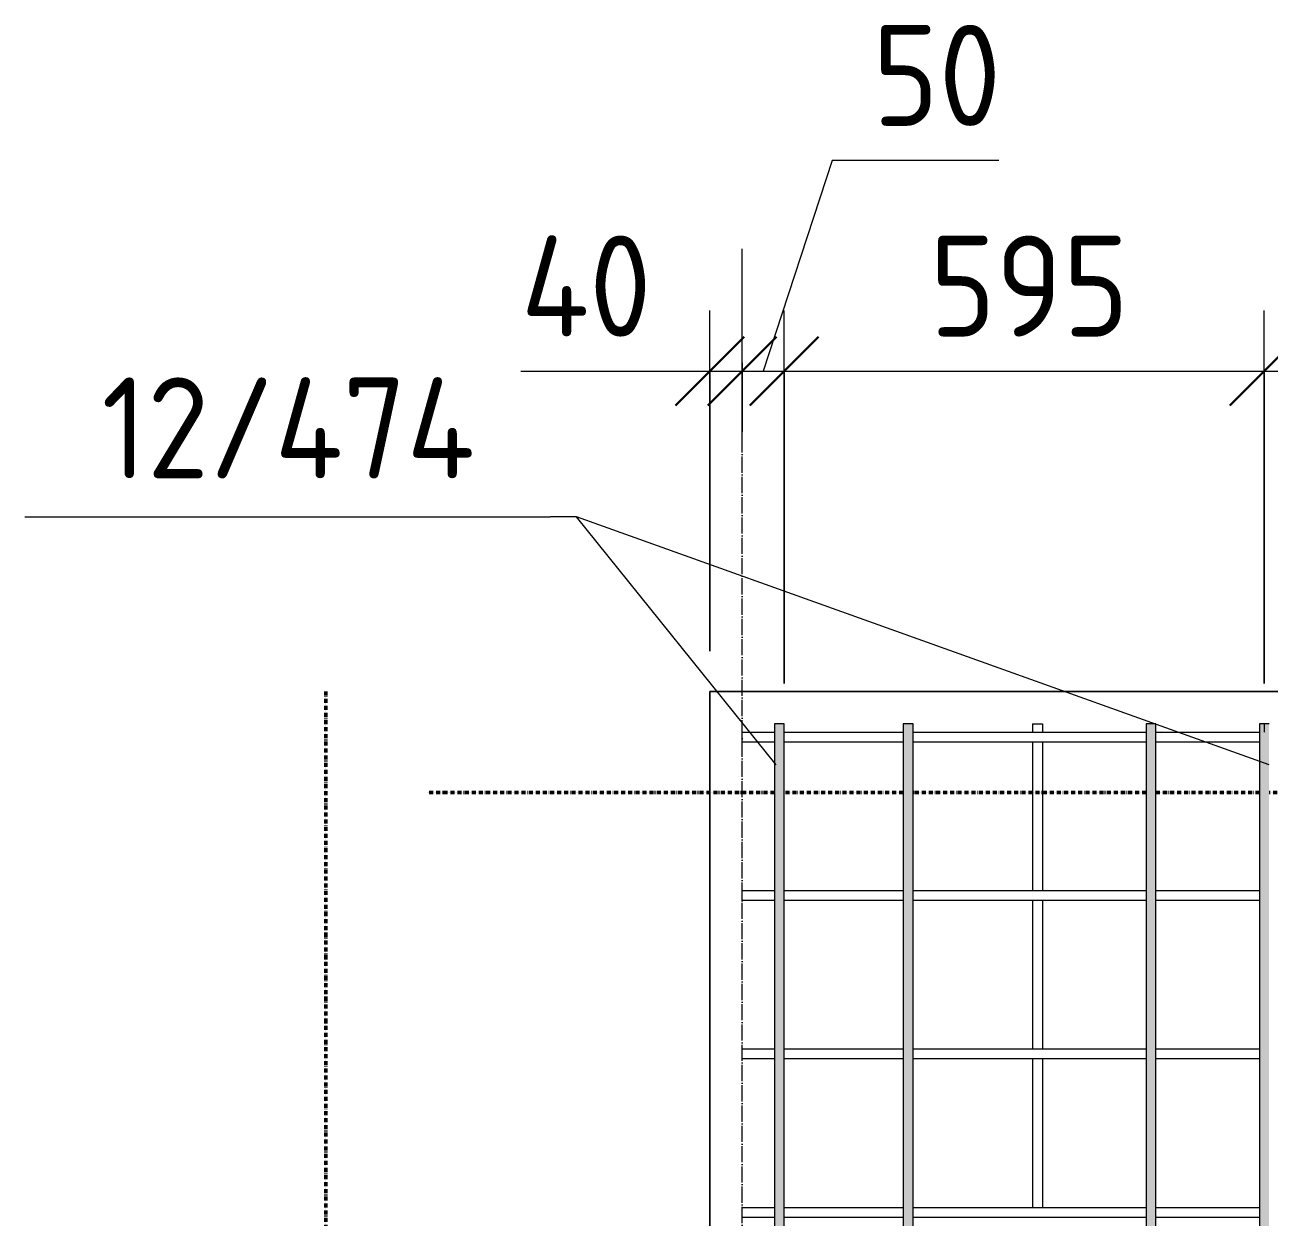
# Model space of a CAD drawing. Header units: millimetres. Extents: x 677 to 38046, y -1785 to 52249.
# Drawn here: x 24380 to 25919, y 50314 to 51790 of the extents above; entities that cross this region are included whole.
import ezdxf

# ---------------------------------------------------------------- set-up
doc = ezdxf.new("R2010")
doc.units = ezdxf.units.MM
doc.linetypes.add('02 Штрихпунктирная _20 мм_', pattern=[25, 20, -2.5, 0, -2.5])
doc.linetypes.add('03 Штрихпункт с 2 точками _5 мм_', pattern=[8.6, 5, -1.2, 0, -1.2, 0, -1.2])
for name, color, linetype, lineweight in [('AA_Dim', 7, 'Continuous', 9), ('AA_Dim-50', 7, 'Continuous', 9), ('AA_Linii', 7, 'Continuous', 9), ('AA_Oformlenie', 7, 'Continuous', 9), ('AA_Vinoska', 7, 'Continuous', 9), ('AF_Element', 7, '03 Штрихпункт с 2 точками _5 мм_', 50), ('AF_Element_Выпуски', 253, 'Continuous', 20), ('AF_Perekritie_Опалубка', 253, 'Continuous', 20), ('KR_Armatura_Tonkie', 7, 'Continuous', 20), ('Оси', 7, 'Continuous', 9)]:
    doc.layers.add(name, color=color, linetype=linetype, lineweight=lineweight)
doc.styles.add('ISOCPEUR_1', font='isocpeur.TTF', dxfattribs={"width": 0.9, "height": 125})
doc.dimstyles.new('05_Округл_5мм__прозр_', dxfattribs={"dimscale": 304.8, "dimtxt": 125.344371, "dimasz": 0.278871, "dimexe": 0.246063, "dimexo": 0.164042, "dimgap": 0.016404, "dimtad": 1, "dimdec": 0, "dimrnd": 5, "dimdsep": 46, "dimtxsty": 'ISOCPEUR_1', "dimblk1": 'OBLIQUE', "dimblk2": 'OBLIQUE', "dimsah": 1, "dimcen": 0.09, "dimdle": 0.246063, "dimazin": 0, "dimtfac": 1, "dimtdec": 4, "dimtix": 1, "dimtmove": 1, "dimatfit": 3, "dimfxl": 1, "dimtvp": 1, "dimtolj": 1, "dimtzin": 0, "dimlwd": 18, "dimlwe": 18, "dimarcsym": 2})
doc.dimstyles.new('05_Округл_5мм__прозр__1', dxfattribs={"dimscale": 304.8, "dimtxt": 125.344371, "dimasz": 0.278871, "dimexe": 0.246063, "dimexo": 0.164042, "dimgap": 0.016404, "dimtad": 1, "dimdec": 0, "dimrnd": 5, "dimdsep": 46, "dimtxsty": 'ISOCPEUR_1', "dimblk1": 'OBLIQUE', "dimblk2": 'OBLIQUE', "dimsah": 1, "dimcen": 0.09, "dimdle": 0.246063, "dimazin": 0, "dimtfac": 1, "dimtdec": 4, "dimtix": 1, "dimtmove": 0, "dimatfit": 3, "dimfxl": 1, "dimtvp": 1, "dimtolj": 1, "dimtzin": 0, "dimlwd": 18, "dimlwe": 18, "dimarcsym": 2})

# ---------------------------------------------------------------- blocks, each defined once
blk = doc.blocks.new('265_Выпуски из плиты П одной длины _ОбщМод_Линия_ - В2 _d12_ L1200_-3863949-Схема расположения фонового армирования перекрытия на отм_-0_070 входной группы в осях 1_1-3_1_Д_1-Ж_1')
at = {"layer": 'AF_Element'}
for p, q in [((0, 0), (1858, 0)), ((1870, 0), (1998, 0)), ((2010, 0), (2298.625, 0)), ((2310.625, 0), (2458, 0)), ((2470, 0), (2900, 0))]:
    blk.add_line(p, q, dxfattribs=at)
blk = doc.blocks.new('265_Выпуски из плиты П одной длины _ОбщМод_Линия_ - В3 _d12_ L440_-3864113-Схема расположения фонового армирования перекрытия на отм_-0_070 входной группы в осях 1_1-3_1_Д_1-Ж_1')
at = {"layer": 'AF_Element'}
blk.add_line((0, 0), (1490, 0), dxfattribs=at)
blk = doc.blocks.new('042_М_Арматуры - Диам длина поз _засечка_-2469426-Схема расположения фонового армирования перекрытия на отм_-0_070 входной группы в осях 1_1-3_1_Д_1-Ж_1')
at = {"layer": 'AA_Vinoska'}
blk.add_line((-6.5, 0), (6.5, 0), dxfattribs=at)
blk = doc.blocks.new('DIMBLOCK99-Схема расположения фонового армирования перекрытия на отм_-0_070 входной группы в осях 1_1-3_1_Д_1-Ж_1')
at = {"layer": 'AA_Dim-50', "lineweight": 18}
for p, q in [((25227.1, 51015), (25227.1, 51436.7)), ((24993.3, 51361.7), (25208.8, 51361.7)), ((25152.1, 51361.7), (25267.1, 51361.7)), ((25208.8, 51361.7), (25247.1, 51361.7)), ((25227.1, 51361.7), (25227.1, 51015)), ((25267.1, 51371.8), (25267.1, 51286.7)), ((25267.1, 51361.7), (25267.1, 51371.8))]:
    blk.add_line(p, q, dxfattribs=at)
at = {"layer": 'AA_Dim-50', "lineweight": 30}
for p, q in [((25227.1, 51361.7), (25269.6, 51404.2)), ((25267.1, 51361.7), (25309.6, 51404.2)), ((25227.1, 51361.7), (25184.6, 51319.2)), ((25267.1, 51361.7), (25224.6, 51319.2))]:
    blk.add_line(p, q, dxfattribs=at)
at = {"layer": 'AA_Dim-50', "color": 0, "lineweight": 18, "insert": (24993.3, 51529.5), "char_height": 125, "width": 198.659, "attachment_point": 1, "line_spacing_factor": 1.135194, "style": 'ISOCPEUR_1'}
blk.add_mtext('40', dxfattribs=at)
blk = doc.blocks.new('_Oblique')
at = {"color": 0, "linetype": 'ByBlock', "lineweight": -2}
blk.add_line((-0.5, -0.5), (0.5, 0.5), dxfattribs=at)
blk = doc.blocks.new('DIMBLOCK100-Схема расположения фонового армирования перекрытия на отм_-0_070 входной группы в осях 1_1-3_1_Д_1-Ж_1')
at = {"layer": 'AA_Dim-50', "lineweight": 18}
for p, q in [((25378.4, 51622.5), (25293.1, 51361.7)), ((25584.5, 51622.5), (25378.4, 51622.5)), ((25319.1, 50975), (25319.1, 51436.7)), ((25267.1, 51371.8), (25267.1, 51286.7)), ((25267.1, 51361.7), (25267.1, 51371.8)), ((25267.1, 51361.7), (25319.1, 51361.7)), ((25319.1, 51361.7), (25319.1, 50975))]:
    blk.add_line(p, q, dxfattribs=at)
at = {"layer": 'AA_Dim-50', "lineweight": 30}
for p, q in [((25267.1, 51361.7), (25309.6, 51404.2)), ((25319.1, 51361.7), (25361.6, 51404.2)), ((25267.1, 51361.7), (25224.6, 51319.2)), ((25319.1, 51361.7), (25276.6, 51319.2))]:
    blk.add_line(p, q, dxfattribs=at)
at = {"layer": 'AA_Dim-50', "color": 0, "lineweight": 18, "insert": (25428.4, 51790.3), "char_height": 125, "width": 187.307, "attachment_point": 1, "line_spacing_factor": 1.135194, "style": 'ISOCPEUR_1'}
blk.add_mtext('50', dxfattribs=at)
blk = doc.blocks.new('DIMBLOCK101-Схема расположения фонового армирования перекрытия на отм_-0_070 входной группы в осях 1_1-3_1_Д_1-Ж_1')
at = {"layer": 'AA_Dim-50', "lineweight": 18}
for p, q in [((25319.1, 50975), (25319.1, 51436.7)), ((25913.1, 50975), (25913.1, 51436.7)), ((25319.1, 51361.7), (25913.1, 51361.7)), ((25319.1, 51361.7), (25319.1, 50975)), ((25913.1, 51361.7), (25913.1, 50975))]:
    blk.add_line(p, q, dxfattribs=at)
at = {"layer": 'AA_Dim-50', "lineweight": 30}
for p, q in [((25319.1, 51361.7), (25361.6, 51404.2)), ((25913.1, 51361.7), (25955.6, 51404.2)), ((25319.1, 51361.7), (25276.6, 51319.2)), ((25913.1, 51361.7), (25870.6, 51319.2))]:
    blk.add_line(p, q, dxfattribs=at)
at = {"layer": 'AA_Dim-50', "color": 0, "lineweight": 18, "insert": (25499, 51529.5), "char_height": 125, "width": 280.961, "attachment_point": 1, "line_spacing_factor": 1.135194, "style": 'ISOCPEUR_1'}
blk.add_mtext('595', dxfattribs=at)
blk = doc.blocks.new('DIMBLOCK102-Схема расположения фонового армирования перекрытия на отм_-0_070 входной группы в осях 1_1-3_1_Д_1-Ж_1')
at = {"layer": 'AA_Dim-50', "lineweight": 18}
for p, q in [((26002.9, 51622.5), (25962.6, 51361.7)), ((26263.4, 51622.5), (26002.9, 51622.5)), ((25913.1, 50975), (25913.1, 51436.7)), ((26012.2, 50975), (26012.2, 51436.7)), ((25913.1, 51361.7), (26012.2, 51361.7)), ((25913.1, 51361.7), (25913.1, 50975)), ((26012.2, 51361.7), (26012.2, 50975))]:
    blk.add_line(p, q, dxfattribs=at)
at = {"layer": 'AA_Dim-50', "lineweight": 30}
for p, q in [((25913.1, 51361.7), (25955.6, 51404.2)), ((26012.2, 51361.7), (26054.7, 51404.2)), ((25913.1, 51361.7), (25870.6, 51319.2)), ((26012.2, 51361.7), (25969.7, 51319.2))]:
    blk.add_line(p, q, dxfattribs=at)
at = {"layer": 'AA_Dim-50', "color": 0, "lineweight": 18, "insert": (26052.9, 51790.3), "char_height": 125, "width": 252.581, "attachment_point": 1, "line_spacing_factor": 1.135194, "style": 'ISOCPEUR_1'}
blk.add_mtext('100', dxfattribs=at)

msp = doc.modelspace()

# ---------------------------------------------------------------- hatches: boundary and pattern name
at = {"layer": 'AA_Oformlenie'}
for points in [[(25319.0547, 46185), (25319.0547, 50925), (25307.0547, 50925), (25307.0547, 46185)], [(25478.4297, 46185), (25478.4297, 50925), (25466.4297, 50925), (25466.4297, 46185)], [(25779.0547, 46185), (25779.0547, 50925), (25767.0547, 50925), (25767.0547, 46185)], [(25919.0547, 46185), (25919.0547, 50925), (25907.0547, 50925), (25907.0547, 46185)]]:
    msp.add_hatch(color=255, dxfattribs=at).paths.add_polyline_path(points)

# ---------------------------------------------------------------- linework, layer by layer
at = {"layer": 'AA_Linii'}
for p, q in [((25319.0547, 50925), (25307.0547, 50925)), ((25307.0547, 50925), (25307.0547, 46185)), ((25319.0547, 46185), (25319.0547, 50925)), ((25478.4297, 50925), (25466.4297, 50925)), ((25466.4297, 50925), (25466.4297, 46185)), ((25478.4297, 46185), (25478.4297, 50925)), ((25779.0547, 50925), (25767.0547, 50925)), ((25767.0547, 50925), (25767.0547, 46185)), ((25779.0547, 46185), (25779.0547, 50925)), ((25919.0547, 50925), (25907.0547, 50925)), ((25907.0547, 50925), (25907.0547, 46185))]:
    msp.add_line(p, q, dxfattribs=at)
at = {"layer": 'AA_Linii', "lineweight": 20}
msp.add_line((25913.0547, 50925), (25913.0547, 50915), dxfattribs=at)
at = {"layer": 'AA_Vinoska'}
for p, q in [((25061.8396, 51181.38), (25029.5017, 51181.38)), ((25061.8396, 51181.38), (25029.5017, 51181.38)), ((25309.1081, 50874.4142), (25061.8396, 51181.38)), ((25919.008, 50874.4142), (25061.8396, 51181.38))]:
    msp.add_line(p, q, dxfattribs=at)
at = {"layer": 'AF_Perekritie_Опалубка'}
for p, q in [((25227.0547, 49475), (25227.0547, 50965)), ((25227.0547, 50965), (27777.0547, 50965)), ((27777.0547, 50965), (25227.0547, 50965)), ((25227.0547, 50965), (25227.0547, 49475))]:
    msp.add_line(p, q, dxfattribs=at)
at = {"layer": 'KR_Armatura_Tonkie'}
for p, q in [((25267.0547, 50915), (25307.0547, 50915)), ((25267.0547, 50903), (25267.0547, 50915)), ((25267.0547, 50915), (25307.0547, 50915)), ((25267.0547, 50903), (25267.0547, 50915)), ((25319.0547, 50915), (25466.4297, 50915)), ((25319.0547, 50915), (25466.4297, 50915)), ((25478.4297, 50915), (25767.0547, 50915)), ((25478.4297, 50915), (25626.4297, 50915)), ((25626.4297, 50925), (25626.4297, 50915)), ((25626.4297, 50925), (25638.4297, 50925)), ((25638.4297, 50925), (25638.4297, 50915)), ((25638.4297, 50915), (25767.0547, 50915)), ((25779.0547, 50915), (25907.0547, 50915)), ((25779.0547, 50915), (25907.0547, 50915)), ((25267.0547, 50903), (25307.0547, 50903)), ((25267.0547, 50903), (25307.0547, 50903)), ((25319.0547, 50903), (25466.4297, 50903)), ((25319.0547, 50903), (25466.4297, 50903)), ((25478.4297, 50903), (25767.0547, 50903)), ((25478.4297, 50903), (25626.4297, 50903)), ((25626.4297, 50903), (25626.4297, 50718.8333)), ((25638.4297, 50903), (25767.0547, 50903)), ((25638.4297, 50903), (25638.4297, 50718.8333)), ((25779.0547, 50903), (25907.0547, 50903)), ((25779.0547, 50903), (25907.0547, 50903)), ((25267.0547, 50718.8333), (25307.0547, 50718.8333)), ((25267.0547, 50706.8333), (25267.0547, 50718.8333)), ((25267.0547, 50718.8333), (25307.0547, 50718.8333)), ((25267.0547, 50706.8333), (25267.0547, 50718.8333)), ((25319.0547, 50718.8333), (25466.4297, 50718.8333)), ((25319.0547, 50718.8333), (25466.4297, 50718.8333)), ((25478.4297, 50718.8333), (25767.0547, 50718.8333)), ((25478.4297, 50718.8333), (25626.4297, 50718.8333)), ((25638.4297, 50718.8333), (25767.0547, 50718.8333)), ((25779.0547, 50718.8333), (25907.0547, 50718.8333)), ((25779.0547, 50718.8333), (25907.0547, 50718.8333)), ((25267.0547, 50706.8333), (25307.0547, 50706.8333)), ((25267.0547, 50706.8333), (25307.0547, 50706.8333)), ((25319.0547, 50706.8333), (25466.4297, 50706.8333)), ((25319.0547, 50706.8333), (25466.4297, 50706.8333)), ((25478.4297, 50706.8333), (25767.0547, 50706.8333)), ((25478.4297, 50706.8333), (25626.4297, 50706.8333)), ((25626.4297, 50706.8333), (25626.4297, 50522.6667)), ((25638.4297, 50706.8333), (25767.0547, 50706.8333)), ((25638.4297, 50706.8333), (25638.4297, 50522.6667)), ((25779.0547, 50706.8333), (25907.0547, 50706.8333)), ((25779.0547, 50706.8333), (25907.0547, 50706.8333)), ((25267.0547, 50522.6667), (25307.0547, 50522.6667)), ((25267.0547, 50510.6667), (25267.0547, 50522.6667)), ((25267.0547, 50522.6667), (25307.0547, 50522.6667)), ((25267.0547, 50510.6667), (25267.0547, 50522.6667)), ((25319.0547, 50522.6667), (25466.4297, 50522.6667)), ((25319.0547, 50522.6667), (25466.4297, 50522.6667)), ((25478.4297, 50522.6667), (25767.0547, 50522.6667)), ((25478.4297, 50522.6667), (25626.4297, 50522.6667)), ((25638.4297, 50522.6667), (25767.0547, 50522.6667)), ((25779.0547, 50522.6667), (25907.0547, 50522.6667)), ((25779.0547, 50522.6667), (25907.0547, 50522.6667)), ((25267.0547, 50510.6667), (25307.0547, 50510.6667)), ((25267.0547, 50510.6667), (25307.0547, 50510.6667)), ((25319.0547, 50510.6667), (25466.4297, 50510.6667)), ((25319.0547, 50510.6667), (25466.4297, 50510.6667)), ((25478.4297, 50510.6667), (25767.0547, 50510.6667)), ((25478.4297, 50510.6667), (25626.4297, 50510.6667)), ((25626.4297, 50510.6667), (25626.4297, 50326.5)), ((25638.4297, 50510.6667), (25767.0547, 50510.6667)), ((25638.4297, 50510.6667), (25638.4297, 50326.5)), ((25779.0547, 50510.6667), (25907.0547, 50510.6667)), ((25779.0547, 50510.6667), (25907.0547, 50510.6667)), ((25267.0547, 50326.5), (25307.0547, 50326.5)), ((25267.0547, 50314.5), (25267.0547, 50326.5)), ((25267.0547, 50326.5), (25307.0547, 50326.5)), ((25267.0547, 50314.5), (25267.0547, 50326.5)), ((25267.0547, 50314.5), (25307.0547, 50314.5)), ((25267.0547, 50314.5), (25307.0547, 50314.5)), ((25319.0547, 50326.5), (25466.4297, 50326.5)), ((25319.0547, 50326.5), (25466.4297, 50326.5)), ((25319.0547, 50314.5), (25466.4297, 50314.5)), ((25319.0547, 50314.5), (25466.4297, 50314.5)), ((25478.4297, 50326.5), (25767.0547, 50326.5)), ((25478.4297, 50326.5), (25626.4297, 50326.5)), ((25478.4297, 50314.5), (25767.0547, 50314.5)), ((25478.4297, 50314.5), (25626.4297, 50314.5)), ((25638.4297, 50326.5), (25767.0547, 50326.5)), ((25638.4297, 50314.5), (25767.0547, 50314.5)), ((25779.0547, 50326.5), (25907.0547, 50326.5)), ((25779.0547, 50326.5), (25907.0547, 50326.5)), ((25779.0547, 50314.5), (25907.0547, 50314.5)), ((25779.0547, 50314.5), (25907.0547, 50314.5))]:
    msp.add_line(p, q, dxfattribs=at)
at = {"layer": 'Оси'}
msp.add_line((25267.0547, 51262.9878), (25267.0547, 51512.9878), dxfattribs=at)
at = {"layer": 'Оси', "linetype": '02 Штрихпунктирная _20 мм_'}
msp.add_line((25267.0547, 45337.3462), (25267.0547, 51262.9878), dxfattribs=at)

# ---------------------------------------------------------------- block references
at = {"layer": 'AA_Vinoska', "xscale": 49.99999999999998, "yscale": 49.99999999999998, "zscale": 49.99999999999998}
msp.add_blockref('042_М_Арматуры - Диам длина поз _засечка_-2469426-Схема расположения фонового армирования перекрытия на отм_-0_070 входной группы в осях 1_1-3_1_Д_1-Ж_1', (24704.5017, 51181.38), dxfattribs=at)
msp.add_blockref('042_М_Арматуры - Диам длина поз _засечка_-2469426-Схема расположения фонового армирования перекрытия на отм_-0_070 входной группы в осях 1_1-3_1_Д_1-Ж_1', (24704.5017, 51181.38), dxfattribs=at)
at = {"layer": 'AF_Element', "rotation": 180}
msp.add_blockref('265_Выпуски из плиты П одной длины _ОбщМод_Линия_ - В2 _d12_ L1200_-3863949-Схема расположения фонового армирования перекрытия на отм_-0_070 входной группы в осях 1_1-3_1_Д_1-Ж_1', (27777.0547, 50840), dxfattribs=at)
at = {"layer": 'AF_Element_Выпуски', "rotation": 269.9999999999997}
msp.add_blockref('265_Выпуски из плиты П одной длины _ОбщМод_Линия_ - В3 _d12_ L440_-3864113-Схема расположения фонового армирования перекрытия на отм_-0_070 входной группы в осях 1_1-3_1_Д_1-Ж_1', (24752.0547, 50965), dxfattribs=at)

# ---------------------------------------------------------------- texts
at = {"layer": 'AA_Vinoska', "insert": (24474.3587, 51353.8925), "char_height": 125, "width": 577.215, "attachment_point": 1, "style": 'ISOCPEUR_1'}
msp.add_mtext('12/474', dxfattribs=at)
msp.add_mtext('12/474', dxfattribs=at)

# ---------------------------------------------------------------- dimensions: what is measured, and where the dimension line sits
at = {"layer": 'AA_Dim', "lineweight": 18}
for base, p1, p2, override, picture, middle in [((25319.0547, 51361.6571), (25267.0547, 51421.7612), (25319.0547, 50925), {"dimpost": '<>', "dimfxl": 499.475418}, 'DIMBLOCK100-Схема расположения фонового армирования перекрытия на отм_-0_070 входной группы в осях 1_1-3_1_Д_1-Ж_1', (25522.0876, 51706.9735)), ((26012.1797, 51361.6571), (25913.0547, 50925), (26012.1797, 50925), {"dimpost": '<>', "dimfxl": 99.125}, 'DIMBLOCK102-Схема расположения фонового армирования перекрытия на отм_-0_070 входной группы в осях 1_1-3_1_Д_1-Ж_1', (26179.2231, 51706.9735)), ((25267.0547, 51361.6571), (25227.0547, 50965), (25267.0547, 51421.7612), {"dimpost": '<>', "dimfxl": 458.509321}, 'DIMBLOCK99-Схема расположения фонового армирования перекрытия на отм_-0_070 входной группы в осях 1_1-3_1_Д_1-Ж_1', (25092.6146, 51446.1636))]:
    dim = msp.add_linear_dim(base=base, p1=p1, p2=p2, dimstyle='05_Округл_5мм__прозр_', override=override, dxfattribs=at)
    dim.commit()
    dim.dimension.update_dxf_attribs({"geometry": picture, "text_midpoint": middle, "dimtype": 160})
dim = msp.add_linear_dim(base=(25913.0547, 51361.6571), p1=(25319.0547, 50925), p2=(25913.0547, 50925), dimstyle='05_Округл_5мм__прозр__1', override={"dimpost": '<>', "dimfxl": 594}, dxfattribs=at)
dim.commit()
dim.dimension.update_dxf_attribs({"geometry": 'DIMBLOCK101-Схема расположения фонового армирования перекрытия на отм_-0_070 входной группы в осях 1_1-3_1_Д_1-Ж_1', "text_midpoint": (25616.0547, 51429.1571)})

doc.saveas('drawing.dxf')
